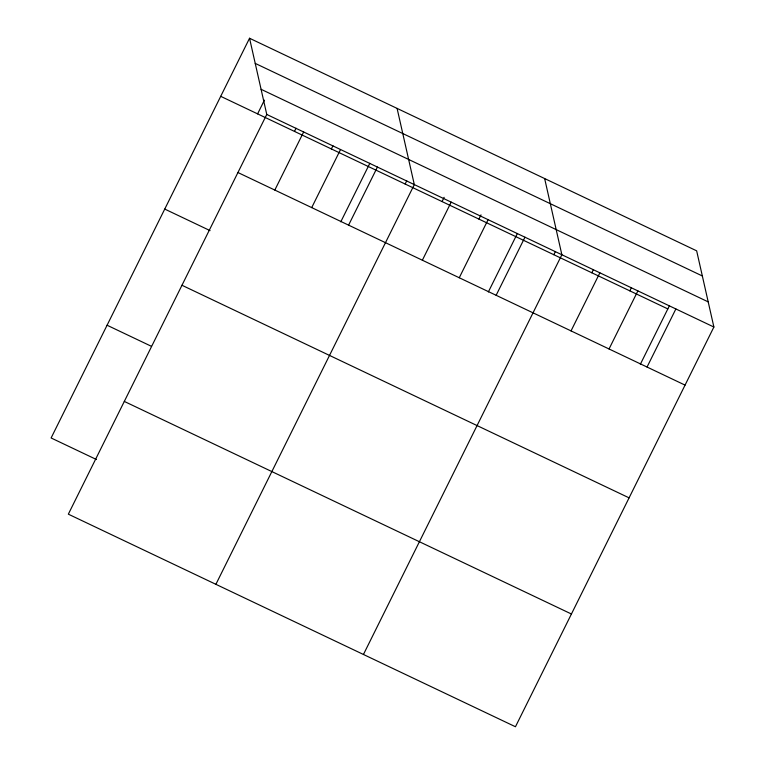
<?xml version="1.0" encoding="UTF-8"?>
<svg xmlns="http://www.w3.org/2000/svg" width="765" height="765" viewBox="0 0 765 765"><rect width="100%" height="100%" fill="white"/><g stroke="black" fill="none" stroke-linecap="round" stroke-linejoin="round"><path stroke-width="1.15" d="M249.543 38.25L266.765 114.444L68.343 514.166L515.457 726.75L713.888 327.028L696.657 250.834L249.543 38.25L51.112 437.972L96.438 459.516M257.595 113.87L264.413 100.139M294.487 131.408L296.055 128.243M274.817 190.064L303.648 131.982M331.369 148.946L332.947 145.78M311.709 207.602L340.54 149.519M340.788 221.812L369.83 163.318M348.591 225.139L377.422 167.057M405.144 184.021L406.722 180.856M215.893 584.317L414.314 184.595L397.092 108.401M442.036 201.558L444.13 197.332M422.366 260.215L451.197 202.132M478.919 219.096L481.013 214.869M459.258 277.752L488.089 219.67M488.347 291.962L517.379 233.468M496.141 295.29L524.972 237.207M553.812 254.707L555.39 251.532M363.442 654.477L561.864 254.745L544.642 178.551M591.814 272.77L593.391 269.605M571.034 330.901L599.865 272.818M629.825 290.843L631.393 287.678M609.045 348.974L637.876 290.891M640.362 364.236L669.404 305.742M647.047 367.037L675.877 308.955M255.223 63.39L702.347 275.974M261.085 89.304L708.199 301.879M266.765 114.444L713.888 327.028M220.712 96.333L667.826 308.917M237.934 172.527L685.048 385.111M164.743 209.075L210.059 230.619M181.965 285.269L629.088 497.852M107.081 325.23L151.346 346.277M124.303 401.424L571.426 614.008"/></g></svg>
